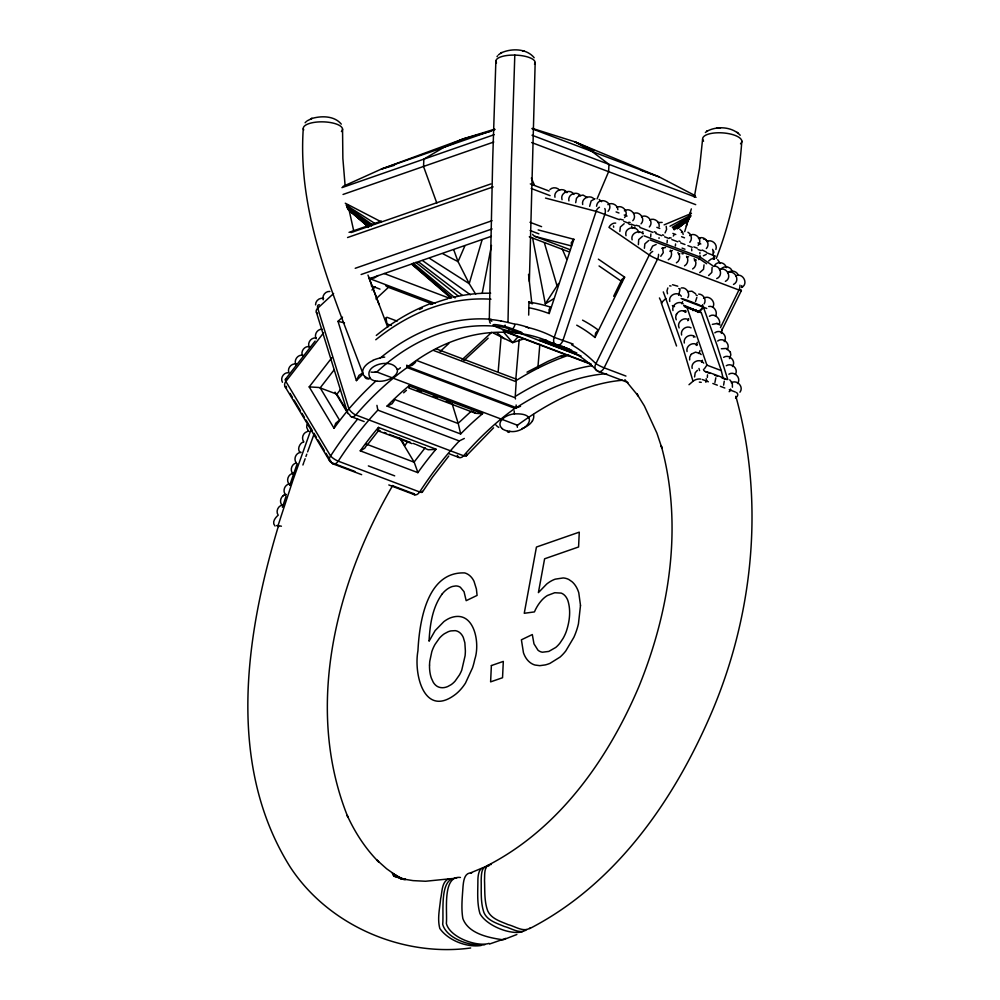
<?xml version="1.0" encoding="UTF-8"?>
<svg xmlns="http://www.w3.org/2000/svg" width="1000" height="1000" viewBox="0 0 1000 1000"><rect width="100%" height="100%" fill="white"/><g stroke="black" fill="none" stroke-linecap="round" stroke-linejoin="round"><path stroke-width="1.5" d="M622.663 380.25A272.188 146.775 -57.2 0 0 517.463 425.238L517.463 425.825M502.275 428.587A14.338 8.4 -11.3 0 1 501.688 419.875A14.338 8.4 -11.3 0 1 514.375 413.825L514.175 410.825M642.825 231.562L642.6 233.538M659.05 237.7L659.025 238.412M675.575 243.962L675.362 245.938M699.912 253.812L699.862 252.55M514.362 413.925C543.175 412.4 524.663 435.337 508.15 431.075A15.875 9.488 -15.6 0 1 502.175 428.638M409.125 387.65L409.05 386.15A13.012 0.875 78.7 0 0 409.025 385.825L482.612 413.663A277.275 172.975 -69.3 0 0 460.637 433.975L387.038 406.1A277.275 172.975 -69.3 0 1 409.012 385.8M529.362 281.4L535.163 62.55M303.263 128.675C297.375 214.762 333.363 294.387 362.688 372.975M342.55 129L342.863 158.412L345.087 185.338M489.288 319.95L492.713 159.088L495.863 61.112M507.987 322.438L511.262 166.3L514.8 55.087M528.688 315.1L528.95 301.788M659.137 226.625C659.987 221.675 654.1 217.512 649.712 219.938M696.838 297.475L695.525 301.462M315.562 304.862C315.387 300.788 319.65 297.325 323.6 298.425M702.6 139.15L699.525 168.287L694.312 197.05M741.825 141.037C739.013 181.137 730.925 221.025 716.237 258.512M501.1 336.887L498.225 371.1M515.788 379.5L519.163 339.787M537.85 368.038L539.85 344.312M691.787 250.812L691.637 248.85M697.3 342.225L696.263 345.462M331.838 357.738L309.2 386.9L334.025 428.263L335.662 423.325L338.5 420.938M700 350.613L699.062 353.638M394.275 400.538L392.113 403.7L387.562 405.962A13.012 9.887 -6 0 1 387.038 406.1M650.713 236.6L650.875 234M650.4 250.55L652.6 246.075L656.162 244.475M667.1 242.8L667.262 240.2M366.438 445.513L364.762 448.175L360.988 450.525A13.025 8.562 -9.1 0 1 360.25 450.825L417.85 472.638A277.275 172.975 -69.3 0 1 436.037 449.2L378.438 427.4A277.275 172.975 -69.3 0 0 360.25 450.825M707.337 377.475L707.5 374.862M306.925 424.7L306.7 427.325L308.1 430.613M482.3 292.825L491.488 245.45M596.562 206.238C597.863 195.15 615.538 202.625 608.025 211.325M715.875 249.462C717.9 244.15 711.637 238.812 706.737 241.525M690.55 212.312L684.7 231.612M342.537 317.15L338.013 321.337L356.388 380.613L358.95 375.387L362.488 373.113M682.588 301.637L681.75 303.725M685.763 310.487L685.037 312.35M688.688 318.637L687.837 320.725M278.188 526.788C245.338 635.938 226.275 765.1 290.163 866.975C328.2 925.25 402.125 957.312 470.662 947.987M686.287 226.112L691.325 208.888M481.975 240.238L469.2 283.663L475.675 294.137M508.762 329.837L508.413 330.875M702.425 360.262L701.525 362.312M415.763 361.55L415.525 362.137M277.05 525.425L278.05 525.562L292.9 480.312L311.25 428.913M378.525 430.55L378.512 428.013A13.025 2.175 71.7 0 0 378.45 427.425M282.425 507.325L286 496.362M732.425 387.212L732.3 383.013L729.788 379.862M528.95 307.75A303.325 189.225 -69.3 0 1 545.112 312.087L549.225 313.525L573.888 239.288L538.175 229.913M713.913 258.913L714.875 255.987L706.825 252.8M667.837 287.95L666.975 290.988L667.5 293.775M681.363 296.25C677.613 290.8 668.112 294.975 669.75 301.488M678.6 295.312L679.95 289.962M687.763 297.663C690.487 294.25 686.712 286.825 681.3 287.925M704.175 303.875C706.725 299.837 703.413 294.037 698.688 294.088M712.738 307.113C716.438 302.462 709.15 294.262 703.55 298.35M715.4 316.188C718.2 312.688 714.175 305.175 708.713 306.488M683.188 303.8C678.713 300.175 671.338 304.913 672.975 310.562M718.85 324.538C722.025 321.675 715.725 311.825 709.4 316.25M289.662 485.438L297.213 463.663M683.438 310.788C678.612 309.7 674.062 315.238 676.25 319.788M721.363 333.413L722.262 328.738M302.913 465L303.65 462.912M304.025 461.875L305.125 458.762M305.95 456.463L306.775 454.175M307.6 451.875L314.25 433.562M507.3 331.55L507.95 332.488A277.275 172.975 -69.3 0 1 556.413 345.188L576.812 352.912M735.475 374.288C738.65 368.738 731.45 362.312 726.287 365.725M723.6 385.15L724.262 381.213M598.362 259.15L624.637 277.162L621.938 279.413L621.775 281.512M597.062 198.888L608.612 171.675L608.962 164.35L592 151.475L574.9 141.812L532.212 128.363M464.812 246.025L458.05 261.625L469.2 283.663L429.9 258.575M613.663 296.275L621.712 279.812M576.725 325.175A303.375 189.262 -69.3 0 1 591.6 334.812L595.013 337.475L624.637 277.162M627.975 382.537L597.438 370.975A6.55 4.925 -44.9 0 1 595.925 363.65L649.275 255.012A6.55 5.062 -55.6 0 1 652.712 251.412M698.875 259.613L700.125 257.062L644.075 235.837M720.462 327.612L738.938 290.012A6.55 4.088 -69.3 0 0 739.963 285.188M741.388 290.55L721.55 330.85M507.025 332.188L502.413 329.7M676.737 313.75L676.338 314.475M693.925 336.425L693.512 337.15M727.175 349.637C731.062 343.862 722.9 336.75 717.688 341.025M724.237 341.6C728.388 335.812 720.138 328.45 714.837 332.825M532.6 237.987L545.3 303.825L558.612 283.463M692.975 310.637L692.987 308.725M732.475 366.538C736.55 361.037 729.1 353.65 723.637 357.325M714.912 382.488L715.825 377.812M415.3 362.55L412.362 365.188L407.85 366.688L516.312 407.7A272.375 146.888 -57.2 0 1 606.6 373.688M392.713 485.475C335.6 583.3 303.988 708.538 348 817.35L347.2 815.425C355.05 832.55 365.387 848.587 378.7 861.975L376.875 860.088L386.625 868.763L397.038 876.175L392.287 873.225L403.275 879.3L392.962 874.912L404.462 879.65L393.775 876.1L405.8 879.5L400.175 878.55L413.088 880.625L425.575 881.25L452.225 878.575M737.55 383.562C741.712 378.125 734.375 370.613 728.85 374.212M739.95 392.2C744.15 386.788 736.862 379.225 731.312 382.788M422.325 492.137L432.463 477.212L448.787 456.012M704.488 368.688L706.9 365.138L686.888 307.125L684.025 305.863M624.55 217.587C629.487 212.387 622.413 204.062 616.675 207.438M632.8 220.712C637.975 215.238 630.087 206.737 624.375 210.875M641.062 223.837C645.725 219.05 639.738 210.787 633.775 213.425M649.325 226.962C654.225 221.925 647.412 213.438 641.45 216.812M665.037 232.913L666.587 229.438L666.2 226.287M673.3 236.038L674.05 234.988M689.825 242.3C692.575 239.312 691.575 234.037 687.962 232.25M698.088 245.425C703.238 240.113 695.55 231.438 689.65 235.588M706.35 248.55C711.213 243.463 704.45 235.012 698.475 238.4M729.463 358.625L730.837 354.913L730.263 351.9M497.025 56.625L497.587 55.85M334.025 428.263L337.812 423.1A303.375 189.262 -69.3 0 1 346.838 411.5M691.125 354.4L689.712 357.088L689.65 359.938M442.163 594C432.312 607.587 429.925 624.875 429.05 641.213L435.125 630.612L443.862 621.638A38.038 23.725 -69.3 0 1 450.025 618.013C473.975 608.663 480.513 642.588 474.775 659.338A49.387 30.812 -69.3 0 1 472.537 667.8L465.462 683.112A36.812 22.963 -69.3 0 1 460.863 689.237A37.95 23.675 -69.3 0 1 455.712 694.188C424.387 718.425 413.562 674.663 417.938 650.812C419.35 622.45 426.637 571.438 464.688 572.925A33.062 20.625 -69.3 0 1 470.05 575.9A32.95 20.562 -69.3 0 1 474.025 581.337L476.4 589.025L477.088 595.413L466.175 600.675L464.038 591.7L460.375 587.275A20.8 12.975 -69.3 0 0 455.75 585.95L452.688 586.425A26.862 16.762 -69.3 0 0 450.575 587.188A24.362 15.2 -69.3 0 0 442.15 593.975M286.3 494.462C281.012 494.825 278.538 502.113 282.462 505.637M367.337 444.9L378.387 430.788M285.425 379.312L315.113 341.075M323.587 332.85L285.863 381.438A6.55 4.6 -31 0 0 286.475 387.925M334.312 369.637L320.175 387.863L339.288 419.725M346.45 410.125L336.9 394.188L340.462 389.588M530.425 927.75C523.925 932.938 515 926.188 508.175 924.663C500.775 921.438 491.413 918.938 487.738 910.938C484.15 901.237 484.95 890.612 484.513 880.462C484.888 875.113 483.438 864.575 491.325 864.463M526.675 929.55C520.163 934.775 511.213 928.037 504.363 926.488C496.987 923.275 487.587 920.775 484 912.725C480.4 902.45 481.438 891.263 481.175 880.55C481.375 875.275 481.05 865.25 488.8 865.987M425.175 447.788L414.1 462.05L399.775 438.188M378.1 275.512L374.525 277.875L369.688 278.625L491.362 236.3M466.375 455.788L493.587 427.812M305.113 122.75L306.05 121.762M691.35 354.15L695.512 352.15L700.062 353.488M329.85 291.438C325.525 291.025 321.812 295.675 323.2 299.812M517.888 337.025L512.737 342.638L493.438 333.075M624.15 223.713L620.35 227.025L619.85 231.45M642.5 236.3L638.7 239.613L638.387 244.65M648.675 240.538L644.875 243.85L644.388 248.275M668.288 259.75C671.612 257.95 672.65 253.175 670.337 250.175M692.625 268.962C696.263 267.038 697.075 261.575 694.087 258.725M708.637 261.012L711.162 259.012L714.475 258.475M699.737 272.613L703.538 269.288L704.025 264.875M714.725 265.188C717.738 260.788 725.325 262.425 726.3 267.638M708.6 275.512L711.8 272.425L712.113 267.387M720.812 269.363C723.675 265.2 730.788 266.4 732.212 271.2M716.712 278.587C722.987 276.2 720.925 266.4 714.663 266.087M733.5 284.438C740.913 280.7 734.587 269.188 727.588 272.762M356.388 380.613L360.688 376.238A303.325 189.225 -69.3 0 1 363.1 373.862M698.312 312.387L703.45 307.213L698.562 311.975L684.475 306.637M705.362 132.5L707.513 130.863L706.737 131.387C716.838 125.7 732.013 126.587 740.225 135.262M663.288 291.9L665.763 298.538L661.275 302.887L676.538 346M698.05 312.438L703.45 307.213L699.85 305.275A106.862 66.838 -19 0 0 696.65 303.85L687.475 300.375A111.862 69.963 -19 0 0 684.65 299.462L681.15 298.512M522.537 931.737C510.087 935.2 486.4 925.5 479.95 913.612C476.838 902.938 477.875 891.562 477.887 880.588C477.925 875.312 478.825 866.038 486.3 867.475M333.612 293.512L317.725 308.188A6.55 4 -17.2 0 0 317.525 313.488M371.938 289.975L375.337 286.837M375.913 298.938L388.45 287.35L432.15 303.888M384.775 319.275L386.938 317.275L397.125 321.125M440.112 351.525L448.787 343.512M462.025 359.762L491.675 332.362M488.15 338.175L463.8 360.662M505.775 938.388L489.5 944.025M403.638 392.825L406.425 390.337M471.388 411.062L458.175 423.312L452.025 403.475M489.087 943.375C476.838 947.163 449.75 937.425 446.35 923.438C447.575 912.075 441.938 875.212 460.438 877.463M549.938 189.55C552.562 186.9 557.388 187.275 559.612 190.25M580.513 195.738C576.8 190.475 567.362 194.325 568.9 200.888M573.888 239.288L571.263 242.65L571.487 245.5M689 384.712L693.012 381.25A6.55 3.862 -14.8 0 1 700.75 379.062M705.75 382.163L706.862 381.213L706.15 378.7M729.15 391.712L730.812 390.275L730.462 389.025M735.562 398.062L736.137 397.575A6.55 3.862 -14.8 0 0 736.413 392.488M464.325 438.45L459.275 440.95A277.275 172.975 -69.3 0 0 419.663 491.975A6.55 4.088 -69.3 0 1 413.038 493.462L392.688 485.75M498.475 54.812L501.8 52.525L500.6 53.163M376.287 335.438C392.987 321.75 411.8 310.562 432.062 303.012M638.775 232.638C637.25 224.575 623.612 227.237 626.025 235.688M676.4 262.825C680.037 260.9 680.837 255.425 677.862 252.587M684.513 265.887C687.837 264.1 688.875 259.312 686.562 256.325M727.862 272.663C731.1 269.55 737.087 271.15 738.388 275.438M725.387 281.363C732.837 277.613 726.475 266.112 719.475 269.688M660.775 256.288L663.263 252.688L662.562 247.625M703.388 255.8L706.275 254.363M677.3 228.663L688.4 220.188L677.25 228.637M677.025 228.375L689.475 219.1M676.888 228.312L686.9 220.912M578.663 196.025L583.025 195.062L587.325 197.525M674.125 229.838L689.275 218.888M306.913 120.988L312.075 118.35L310.837 118.8C320.662 115.662 334.212 115.45 341.287 124.125M578.688 196.012L576.462 198.325L575.7 202.675M282.938 495.875L283.762 495.3M697.425 370.325L695.2 372.775L694.575 376.938M673.587 229.013L689 218.475M520.538 406.312L514.913 408.363L407.125 367.562A277.275 172.975 -69.3 0 0 355.825 414.975A6.55 4.088 -69.3 0 1 349.5 414.513A6.55 4 -17.2 0 1 348.913 408.812L317.725 308.188A6.55 3.2 47.3 0 1 319.325 304.725M484.862 944.7C471.613 946.925 446.613 938.95 442.675 924.312C444.025 912.675 438.888 877.275 456.662 878.075M481.15 945.487C467.025 947.725 448.225 940.475 439.837 928.525C437.175 918.812 439.725 908.625 440.625 898.825C442.337 892.212 441.35 881.712 449.012 878.713M673.125 228.312L690.075 217.288M741.612 287.512C749.025 283.775 742.712 272.25 735.7 275.825M545.3 303.825L553.325 298.988M672.325 227.288L691.05 216M714.862 256.05L713.475 255.775M500.85 53.038C511.138 48.175 526.55 48.25 534.163 57.725M607.85 204.625C611.763 201.925 617.725 204.95 617.863 209.7M681.4 232.463L682.537 231.887L679.825 229.175M527.013 372.175L548.05 361.312L561.888 355.438M712.35 324.375L716.975 323.488M487.475 865.562C559.087 828.775 608.038 759.237 638.875 686.65C669.625 611.188 683.213 525.5 661.263 445.825L661.925 448.225L656.938 433.188L644.338 405.875L636.688 393.562L638.237 395.95L624.913 379.7M670 226.213L690.65 215.263M529.625 928.625C616.912 883.725 675.475 798.1 712.825 709.688C753.888 611.575 764.438 500 736.05 397.013M301.137 452.325C296.087 452.388 293.087 458.963 296.3 462.837M661.812 248.363L665.525 247.525M669.925 251.425L672.387 250.625M694.412 260.7L696.263 260M721.35 348.75L726.562 348.45L730.362 352.125M343.113 186.35L381.375 169.062L463.85 138.688L494.738 129.162M448.587 145.4L463.85 138.688L490.812 131.287M597.487 330.825L595.588 333.075L595.013 337.475M463.85 138.688L443.938 147.3L423.875 159.137L423.525 166.462L436.812 203.062M664.112 224.875L691.462 213.388M550.5 307.6L549.038 309.637L549.225 313.525M470.65 872.837L481.2 868.45M678.6 254.213L679.887 253.8M686.712 257.288L688.612 256.762M516.862 934.5L503.088 939.825C488.762 937.738 468.413 933.775 462.837 918.512C461.05 907.938 462.325 897.113 463.025 886.488C463.525 881.225 464.4 872.225 471.675 872.975M687.65 291.537L691.95 291.2L695.612 293.725M303.463 442.088C300.75 442.113 296.275 448.975 300.188 452.5M307.275 431.613C302.987 432.675 301.075 438.413 303.837 441.85M546.5 340.262L540.188 340.475A13.012 12.888 -30.7 0 1 539.663 340.35L581.062 356.025M494.862 129.588L381.375 169.062L394.538 165.25M341.925 187.638L494.125 134.7M343.038 194.462L493.775 142.025M351.1 232.55L490.85 183.938M347.562 237.525L493.137 186.887M355.213 268.3L492.013 220.712M361.125 274.513L492.088 228.95M349.038 232.35L381.475 221.088M522.65 339.275L512.737 342.638L503.488 332.013M657.75 222.512L662.15 222.425M695.1 336.987C690.888 332.85 682.962 337.15 684.312 343.013M282.4 505.112C277.938 505.788 275.55 511.55 278.2 515.2C276.413 516.663 271.087 521.975 275.05 526.038M296.388 462.975C291.525 463.812 289.525 470.575 293.125 473.95M595 198.762L591.138 200.938L589.637 206.325M580.188 355.975L504.837 327.45A272.188 186.012 -83.3 0 0 376.812 371.987L375.85 372.175M672.513 284.725L677.763 286.2M309.2 386.9L319 387.488L336.9 394.188M290.075 483.875C284.7 484.012 281.95 491.425 285.938 495.05M293.7 473.338C288.225 473.438 285.475 481.087 289.662 484.637M643.2 233.8C639.087 229.112 630.225 233.538 632.125 239.862M701.237 382.337L699.338 382.125M619.9 219.137L623.263 220M636.125 225.275L639.7 226.25M725.863 266.788L726.562 266.812M693.85 246.912L697.237 248.15M322.038 329.225C317.325 328.963 313.812 334.688 316.212 338.787M288.288 372.7C283.575 372.45 280.062 378.175 282.45 382.275M316.175 338.025C311.15 337.05 306.8 343.088 309.413 347.537M509.787 431.25L509.825 431.262A4.9 1.963 -86.1 0 1 507.45 431.463M703.525 239.075L704.75 239.363M278.05 525.562L281.413 526.213M628.787 222.237L630.138 222.512M669.663 237.712L671.175 238.05M702.113 250L706.188 251.975M681.9 253.675L683.062 253.9M338.013 321.337L344.487 322.912M683.675 310.837L686.137 311.938M717.212 323.537L720.088 324.963M683.238 310.75L683.988 310.9M716.775 323.45L717.513 323.6M654.287 231.675L656.1 232.5M662.55 234.8L663.763 235.3M678.925 241L680.037 241.45M309.825 346.725C304.725 345.387 300.025 351.587 302.725 356.163M303.137 355.337C297.838 353.95 293.125 360.625 296.25 365.175M296.35 364.087C291.625 362.863 287.013 368.162 288.888 372.688M394.688 475.863L368.35 465.9M524.412 51.275L522.5 50.812M704.525 371.275L706.988 371.938A108.275 67.713 -19 0 1 710.475 373.025L711.875 373.5M678.725 288.575L680.125 288.913M545.513 198.075L597.388 211.7L619.438 219.713M532.663 234.375A6.55 5.112 -75.3 0 0 534.95 236.388L571.138 245.875M513.85 329.5C499.938 323.413 477.925 322.013 508.312 330.95A14.338 1.4 14.1 0 0 520.737 331.95M674.525 306.6L672.375 305.575M712.562 373.738L719.725 376.425M640.487 170.087L659.15 176.887L695.088 195.588M408.988 388.088L475.625 413.312L482.175 413.738A13.012 10.537 -4.8 0 0 482.612 413.663M378.175 430.863L411.987 443.625M332.85 463.812L361.662 474.663M532.163 128.812L659.15 176.887L574.9 141.812L594.212 150.65M532.025 135.225L696.05 197.325M531.675 142.55L695.713 204.65M616.075 211.912L618.987 213.012M624.237 215L627.075 216.075M656.85 227.35L659.762 228.45M672.875 233.412L675.788 234.525M681.612 236.725L684.525 237.825M697.987 242.925L700.825 244M530.312 183.912L549.175 191.062M623.8 221.375L628.175 223.025M631.087 224.125L635.45 225.775M639.825 227.438L652.938 232.4M655.85 233.5L661.675 235.7M664.587 236.812L668.95 238.463M671.862 239.562L677.7 241.775M680.612 242.875L684.975 244.525M687.887 245.637L692.262 247.288M698.088 249.488L701 250.6M531.175 188.475L550.112 195.637M682.062 248.113L684.963 249.213M650.088 239.963L698.95 258.463L706.663 263.75M529.975 222.275L541.587 226.663M530.163 230.538L538.9 233.85M534.95 236.388L569.9 249.613M529.288 236.812L568.5 251.663M682.487 299.288L706.737 308.463M683.9 305.3L701.25 312.562L721.275 370.575L723.025 377.85M686.888 307.125L701.25 312.562M692.55 309.5L694.938 310.413M695.537 310.637L700.325 312.45M661.875 303.113L659.438 297.95M706.9 365.138L721.275 370.575M528.625 302.188L532.55 303.675M705.512 371.725L710 373.425M714.488 375.125L717.487 376.262M721.975 377.962L724.975 379.1M702.375 379.513L708.363 381.775M712.85 383.475L717.337 385.175M720.337 386.312L724.825 388.013M729.312 389.712L735.3 391.987M573.2 344.1L554.237 337.375A283.8 177.05 -69.3 0 0 526.075 327.05M384.175 273.512L449.925 298.412M561.862 346.337L569.075 349.062M571.587 350.112L561.4 346.262A277.275 172.975 -69.3 0 1 597.438 370.975A6.55 4.088 -69.3 0 0 604.138 367.825L657.5 259.175A6.55 4.088 -69.3 0 0 658.525 254.363M369.688 278.625L435.037 303.363M625.95 376.075L604.138 367.825A6.55 0.775 26.2 0 1 595.925 363.65M507.95 332.488L590.975 363.913M590.65 364.162L506.587 332.337A272.375 186.15 -83.3 0 0 407.837 366.65M371.238 285.812L379.988 289.125M391.362 325.5L387 323.85L385.988 318.038M436.362 348.925L515.75 378.963M433.762 350.538L516.2 381.737L515.25 396.463A279 151.05 -57.4 0 1 591.737 365.75M417.388 360.75L515.312 397.825L515.475 398.975M376.812 371.987L517.463 425.238M417.113 390.25L421.475 391.9M433.113 396.312L437.475 397.962M446.213 401.262L450.575 402.925M394.225 399.325L458.263 423.562L460.588 433.612A13.012 1.512 75 0 1 460.637 433.95M376.938 405.363L377.837 410.125L459.275 440.95M351.213 416.688L364.15 421.575M448.938 453.675L459 457.488M378.263 430.175L380.262 430.925M384.263 432.45L386.275 433.2M389.275 434.338L391.275 435.1M392.275 435.475L394.275 436.238M395.275 436.613L404.275 440.025M405.275 440.4L407.275 441.163M408.288 441.538L410.288 442.287M413.288 443.425L415.288 444.188M416.287 444.562L428.15 449.725L435.25 449.438A13.037 9.262 -7.4 0 0 436.037 449.212M366.188 444.062L414.212 462.238L417.725 472.013A13.025 2.85 68.7 0 1 417.837 472.625M354.875 471.438L331.6 462.625L330.012 459.963M388.812 484.95L414.7 494.8M278.725 526.562L276.925 525.775M475.387 413.225L472.887 411.488M720.387 376.7L722.362 377.525A113.825 71.188 -19 0 1 724.9 378.65L726.663 379.525M564.775 191.213L566.987 192.463M705.788 239.8L707.837 241.525M698.812 237.975L699.963 238.75M599.2 199.45L601.625 201.7M628.775 223.912L629.975 224.55M691.062 327.837C686.5 325.15 680.163 329.775 681.6 335.012M345.262 203.212L381.025 221.737M442.925 253.8L458.05 261.625L453.8 249.913M696.025 294.938L697.237 295.587M559.888 345.538L560.475 345.85A277.275 172.975 -69.3 0 0 539.663 340.35M688.625 319.837C683.662 316.375 676.388 322.325 679.125 327.938M346.05 205.05L374.875 223.45M697.412 345.025C693.012 341.325 685.537 345.875 687.05 351.55M700.125 257.062L713.888 266.5M599.062 265.963L621.862 281.6M346.863 206.525L372.088 224.537M422.525 260.562L470.438 294.788M346.675 207L371.512 225.963M418.7 261.988L462.163 295.175M738.425 133.325L737.087 132.275M347.65 208.162L369.562 225.575M415.825 262.35L458.438 296.212M348.713 209.35L361.975 220.2M365.588 223.15L368 225.125M347.425 208.463L368.95 226.363M413.225 263.163L455.087 297.975M496.962 332.788L504.15 338.75M368.45 226.988L348.413 209.713L368.713 226.85M412.663 264.288L451.863 297.675M348.413 209.638L368.475 226.8M412.137 264.15L451.075 297.462M412.075 264.587L450.988 298.125M717.7 259.7L720.212 263.463M307.962 430.45L308.875 431.45M700.475 353.825L701.175 354.575M400.387 367.738A5 4.175 -11 0 1 397.25 369.575C392.088 356.812 360.562 365.675 371.025 379.175A15.875 9.45 -15.7 0 0 377.25 381.325M370.025 378.338L370.05 378.35A4.9 3.75 -44.9 0 1 364.725 376.512A20.525 11.025 -15.6 0 1 363.425 368.612A19.137 10.375 -13.7 0 1 372.975 360.513M594.288 199.35C590.65 194.1 581.15 197.913 582.675 204.5M703.725 363.125C699.975 357.762 690.537 361.925 692.163 368.387M566.938 192.6C563.587 186.688 553.375 190.362 554.963 197.237M631.512 226.05L632.6 228.4M573.925 194.462C570.513 188.263 559.7 192.55 562.062 199.688M400.838 438.925L404.825 445.562A310.038 193.412 -69.3 0 1 407.475 442.038M335.05 392.15L346.188 410.725M290.075 393.425L292.475 397.425M294.075 400.087L300.462 410.725M302.062 413.387L304.45 417.388M306.05 420.05L312.438 430.688M314.037 433.35L316.438 437.35M318.025 440.012L324.412 450.65M326.012 453.312L328.413 457.312M285.113 386.725L329.825 461.25M713.3 257.4L714.038 259.225M489.5 321.675L490.288 323.188M531.362 178.05L534.45 185.162M562.3 249.125L566.625 259.075M387.725 327.15L368.675 277.162M367.975 275.062L379.137 304.688M702.513 304.688L717.075 345.412L727.788 379.613M695.875 309.637L696.575 311.537M665.763 298.538L682.1 344.913L693.012 381.25M682.725 232.537L683.15 234.412M316.388 312.262L347.562 412.875M544.388 242.862L557.112 286.137M703.487 369.312L703.838 370.55M698.975 368.462L699.575 370.6M735.775 396.325L736.137 397.575M515.913 379.35L516.15 380.538A298.288 161.5 -57.4 0 1 568.975 355.112M353.85 231.462L348.05 205.287M741.712 285.637L742.025 286.938M634.538 227.225L634.712 228.487M613.675 227.225L613.5 225.963M406.863 365.087L406.938 365.8M406.975 366.062L407.125 367.562M528.538 274.337L531.862 303.663M516.125 404.975L516.312 407.6M303.725 129.95A19.65 6.987 1.4 0 1 324.113 121.888A19.65 6.987 1.4 0 1 341.413 131.562M372.825 360.363A19.488 10.512 -13.6 0 1 380.3 357.95M380.275 357.762A19.963 10.45 -13.7 0 1 384.7 357.113M397.388 369.55A14.338 7.875 -14 0 1 391.637 378.05A14.338 7.875 -14 0 1 377.35 381.2M369.1 378.575A19.788 9.963 -14.8 0 1 364.913 376.425M496.5 62.888A19.65 6.725 2.2 0 1 515.513 55.113A19.65 6.725 2.2 0 1 534.513 64.162M500.812 320.925A20.525 1.512 13.2 0 1 514.938 324.188M490.6 319.65A19.137 1.938 13.6 0 1 500.95 321.012M489.475 320.188A19.488 2.025 13.4 0 1 490 319.488M491.812 321.213A19.963 2.037 12.3 0 1 489.888 320.262M514.175 329.55A15.875 1.15 17.3 0 1 520.262 331.887M515.15 324.188A4.9 1.512 -71.7 0 1 512.112 328.925M516.4 324.15A19.788 1.713 11 0 1 528.562 328.137M703.562 141.188A19.65 7.225 4 0 1 722.738 132.887A19.65 7.225 4 0 1 740.512 143.8M532.487 420.863A19.137 11.175 -10.7 0 1 521.85 428.638M532.413 420.85A19.488 11.35 -10.4 0 0 533.75 416.175A19.963 11.7 -9.1 0 0 533.488 414.475M498.812 427.425A19.788 11.887 -7.7 0 1 495.938 425.025M504.975 326.438A8.125 0.75 -73.9 0 1 505.1 325.1M381.138 357.287A278.688 190.162 -82.9 0 1 491.238 319.3M374.663 372.088A8.125 6.6 -8.5 0 1 371.012 372.05M375.737 371.962A11.75 10.9 -9.2 0 1 375.175 372.038M517.35 427.238A11.75 0.663 -84.7 0 1 517.325 427.088M517.263 425.55A8.125 0.7 79.2 0 1 517.312 426.463M561.475 356.587A305 165.712 -57.6 0 1 564.938 355.225M375.763 339.762A297.913 203.287 -82.9 0 1 490.962 299.225M419.487 309.45A304.713 207.638 -82.6 0 1 422.287 308.137M430.75 304.513A304.713 207.638 -82.6 0 1 447.7 298.8M453.5 297.3A304.713 207.638 -82.6 0 1 490.662 293.225M429.538 665.075A39.075 24.375 -69.3 0 1 429.787 661.213L431.8 651.7A25.45 15.875 -69.3 0 1 435.062 644.362L439.45 638.15A24.7 15.412 -69.3 0 1 444.4 633.737L448 631.825A32.2 20.087 -69.3 0 1 450.85 630.913L455.2 630.65A22.938 14.312 -69.3 0 1 459.55 632.487L460.188 633.025A25.2 15.725 -69.3 0 1 461.925 635.013A24.525 15.3 -69.3 0 1 463.325 637.525L464.862 642.8L465.375 650.95A51.125 31.9 -69.3 0 1 465.1 655.725L461.763 670.088A25.9 16.15 -69.3 0 1 459.4 675.013L455.125 681.075A22.15 13.825 -69.3 0 1 451.125 684.663L447.65 686.587A25.762 16.075 -69.3 0 1 437.512 686.538A25.275 15.775 -69.3 0 1 433.2 682.15L431.325 678.062A37.013 23.087 -69.3 0 1 429.525 665.075M712.588 249.338A6.55 4.088 -69.3 0 1 712.65 255M604.8 208.525A6.55 4.088 -69.3 0 1 604.862 214.2L563 340.238A6.55 4.088 -69.3 0 1 556.413 345.188A6.562 5.112 -62 0 1 554.237 337.375L596.112 211.35A6.55 5.112 -75.3 0 1 599.475 207.2M375.775 381.15A283.8 177.05 -69.3 0 0 348.988 408.8A6.562 2.587 40.8 0 0 355.825 414.975L463.612 455.775A6.55 2.587 40.8 0 0 466.45 453.625M529.188 302.188A310.038 193.412 -69.3 0 1 550.837 307.238M713.525 250.85A6.55 5.112 -75.3 0 1 713.888 252.725M615.7 223.1A6.55 5.062 -55.6 0 0 608.962 227.362L649.275 255.012A6.55 0.775 26.2 0 0 657.5 259.175L738.938 290.012A6.55 0.775 26.2 0 0 740.588 289.675M571.5 344.663A282.787 176.412 -69.3 0 1 595.9 363.688M377.837 410.125A277.275 172.975 -69.3 0 0 338.225 461.15A6.55 4.088 -69.3 0 1 331.6 462.625A6.55 4.6 -31 0 1 330.588 455.95L285.863 381.438A6.55 2.263 37.8 0 1 286.663 378.85M582.562 320.15A310.038 193.412 -69.3 0 1 598.125 329.925M699.938 255.65A6.55 5.062 -55.6 0 1 700.438 256.613M414.5 493.775A6.55 4.6 -31 0 1 413.038 493.462M357.638 419.062A282.787 176.412 -69.3 0 0 330.6 455.975A6.55 1.675 32.9 0 0 338.225 461.15L419.663 491.975A6.55 1.675 32.9 0 0 422.2 491.275M286.512 387.3A6.55 4.088 -69.3 0 1 286.262 386.287M388.45 287.35A6.55 3.2 47.3 0 1 385.575 285.538M457.287 455.312A6.55 4.088 -69.3 0 0 463.612 455.775A277.275 172.975 -69.3 0 1 514.913 408.363M669.638 285.863A6.975 5.275 -46.7 0 1 671.025 286.038M580.5 605.425L578.438 623.9A46.762 29.175 -69.3 0 1 573.862 637.325L565.775 650.962A38.388 23.95 -69.3 0 1 559.975 657.125L549.975 663.363A58.412 36.438 -69.3 0 1 545.225 664.925L539.812 665.662L535 665.037A37.188 23.2 -69.3 0 1 528.938 661.55A38.788 24.2 -69.3 0 1 527.25 659.75A36.938 23.05 -69.3 0 1 523.462 652.775L521.4 639.812L532.312 634.55L533.975 643.838L537.987 650.2A22.862 14.262 -69.3 0 0 542.45 652.212L548.787 651.425L555.712 647.475A24.975 15.575 -69.3 0 0 560.025 642.975L563.088 638.375A28.588 17.837 -69.3 0 0 566.2 631.725C569.575 621.775 571.1 610.538 567.812 600.375A25.3 15.788 -69.3 0 0 564.738 595.438A23.812 14.85 -69.3 0 0 561.163 593.1L554.75 592.725L547.463 595.487A25.2 15.725 -69.3 0 0 541.525 600.5A29.05 18.125 -69.3 0 0 534.425 611.912L524.25 613.288L536.438 547.05L579.275 532.15L578.575 546.975L544.6 558.8L538.4 592.625L546.7 584.038A37.962 23.688 -69.3 0 1 555.212 579.163L563.2 577.95A36.225 22.6 -69.3 0 1 568.962 579.587L572.05 581.737A43.4 27.075 -69.3 0 1 574.825 584.75L575.638 585.913A39.425 24.588 -69.3 0 1 578.775 592.8L580.5 605.425M491.375 665.562L490.613 681.875L502.537 677.725L503.312 661.413L491.375 665.562M718.612 127.987L716.875 128.112L720.438 127.95L718.612 127.987"/></g></svg>
